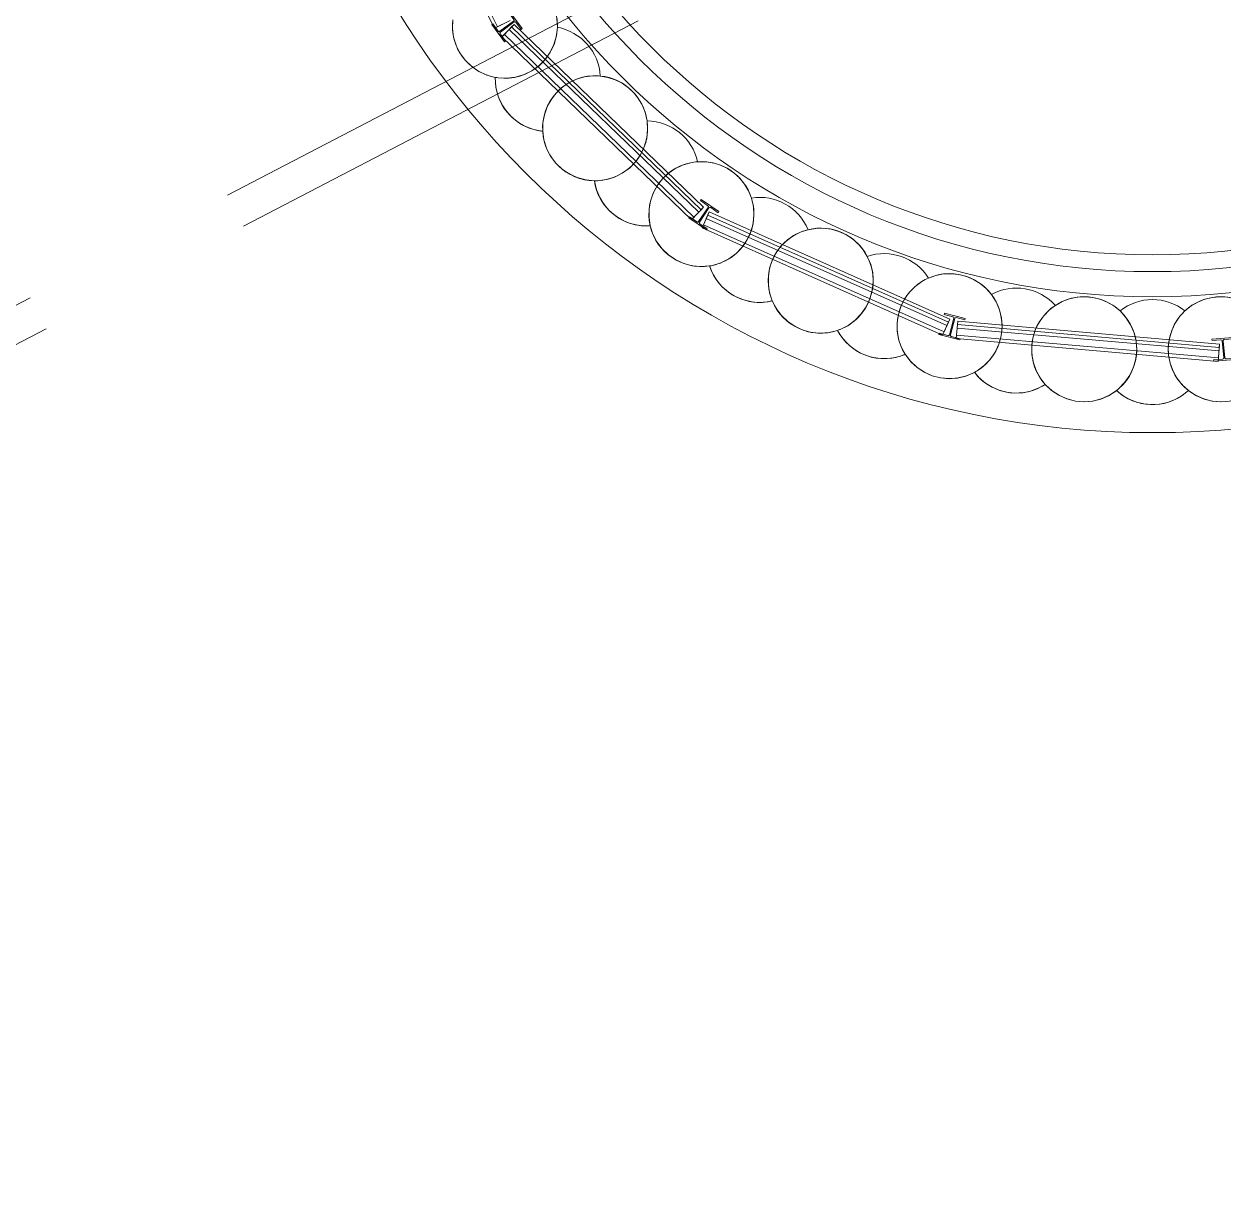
# Model space of a CAD drawing. Header units: metres. Extents: x 1753726 to 1755216, y 5920592 to 5921703.
# Drawn here: x 1754514.08 to 1754522.64, y 5921149.54 to 5921157.89 of the extents above; entities that cross this region are included whole.
import ezdxf

# ---------------------------------------------------------------- set-up
doc = ezdxf.new("R2010")
doc.units = ezdxf.units.M
doc.linetypes.add('CENTER', pattern=[50.8, 31.75, -6.35, 6.35, -6.35])
doc.linetypes.add('HIDDEN2', pattern=[4.7625, 3.175, -1.5875])
for name, color, linetype, lineweight in [('A-WALL-____-OTLN', 2, 'Continuous', 9), ('P-PIPE-____-CNTR', 1, 'CENTER', 9), ('P-PIPE-____-OTLN', 6, 'HIDDEN2', 18), ('S-BEAM-____-OTLN', 7, 'Continuous', 9), ('S-FNDN-____-OTLN', 7, 'Continuous', 9)]:
    doc.layers.add(name, color=color, linetype=linetype, lineweight=lineweight)

# ---------------------------------------------------------------- blocks, each defined once
blk = doc.blocks.new('308492-ARUP-TUTB-MOD-0001_rvt-1-X-ARUP-GL-HERNE_BAY_ALIGNMENT')
at = {"layer": 'P-PIPE-____-CNTR'}
blk.add_line((1754215.1274, 5921001.4437), (1754520.1586, 5921160.2637), dxfattribs=at)
blk.add_line((1754215.1274, 5921001.4437), (1754520.1586, 5921160.2637), dxfattribs=at)
at = {"layer": 'P-PIPE-____-OTLN'}
for p, q in [((1754215.6123, 5921000.5124), (1754520.6435, 5921159.3324)), ((1754215.7277, 5921000.2906), (1754520.759, 5921159.1107))]:
    blk.add_line(p, q, dxfattribs=at)
blk = doc.blocks.new('Arup_Beam_Steel I Section_UC_AU1 - 150UC30-4474884-X-ARUP-GL-HERNE_BAY_ALIGNMENT')
at = {"layer": 'S-BEAM-____-OTLN'}
for p, q in [((1754522.7121, 5921155.6548), (1754522.5596, 5921155.6419)), ((1754522.5596, 5921155.6419), (1754522.7121, 5921155.6548)), ((1754522.5596, 5921155.6419), (1754522.5604, 5921155.6326)), ((1754522.5604, 5921155.6326), (1754522.5596, 5921155.6419)), ((1754522.5604, 5921155.6326), (1754522.6245, 5921155.638)), ((1754522.6245, 5921155.638), (1754522.5604, 5921155.6326)), ((1754522.6341, 5921155.6299), (1754522.6443, 5921155.5089)), ((1754522.6443, 5921155.5089), (1754522.6341, 5921155.6299)), ((1754522.6509, 5921155.5094), (1754522.6407, 5921155.6304)), ((1754522.6407, 5921155.6304), (1754522.6509, 5921155.5094)), ((1754522.6488, 5921155.64), (1754522.7129, 5921155.6454)), ((1754522.7129, 5921155.6454), (1754522.6488, 5921155.64)), ((1754522.7129, 5921155.6454), (1754522.7121, 5921155.6548)), ((1754522.7121, 5921155.6548), (1754522.7129, 5921155.6454)), ((1754522.7246, 5921155.5067), (1754522.6605, 5921155.5013)), ((1754522.6605, 5921155.5013), (1754522.7246, 5921155.5067)), ((1754522.7254, 5921155.4974), (1754522.7246, 5921155.5067)), ((1754522.7246, 5921155.5067), (1754522.7254, 5921155.4974)), ((1754522.6362, 5921155.4993), (1754522.5721, 5921155.4939)), ((1754522.5721, 5921155.4939), (1754522.6362, 5921155.4993)), ((1754522.5721, 5921155.4939), (1754522.5729, 5921155.4845)), ((1754522.5729, 5921155.4845), (1754522.5721, 5921155.4939)), ((1754522.5729, 5921155.4845), (1754522.7254, 5921155.4974)), ((1754522.7254, 5921155.4974), (1754522.5729, 5921155.4845))]:
    blk.add_line(p, q, dxfattribs=at)
for centre, major_axis, start_param, end_param in [((1754522.6252, 5921155.6291), (-0.00867, 0.00201), 3.453896, 5.024692), ((1754522.6252, 5921155.6291), (-0.00867, 0.00201), 3.453896, 5.024692), ((1754522.6495, 5921155.6312), (-0.00802, 0.00387), 5.245879, 6.816676), ((1754522.6495, 5921155.6312), (-0.00802, 0.00387), 5.245879, 6.816676), ((1754522.6354, 5921155.5081), (0.00881, 0.00125), 4.655785, 6.226581), ((1754522.6354, 5921155.5081), (0.00881, 0.00125), 4.655785, 6.226581), ((1754522.6597, 5921155.5102), (-0.00874, 0.00168), 0.273917, 1.844714), ((1754522.6597, 5921155.5102), (-0.00874, 0.00168), 0.273917, 1.844714)]:
    blk.add_ellipse(centre, major_axis=major_axis, ratio=1, start_param=start_param, end_param=end_param, dxfattribs=at)
blk = doc.blocks.new('Arup_Beam_Steel I Section_UC_AU1 - 150UC30-4474885-X-ARUP-GL-HERNE_BAY_ALIGNMENT')
at = {"layer": 'S-BEAM-____-OTLN'}
for p, q in [((1754520.6511, 5921155.8278), (1754520.6487, 5921155.8187)), ((1754520.6487, 5921155.8187), (1754520.6511, 5921155.8278)), ((1754520.6487, 5921155.8187), (1754520.7109, 5921155.8025)), ((1754520.7109, 5921155.8025), (1754520.6487, 5921155.8187)), ((1754520.7991, 5921155.7892), (1754520.6511, 5921155.8278)), ((1754520.6511, 5921155.8278), (1754520.7991, 5921155.7892)), ((1754520.7173, 5921155.7916), (1754520.6866, 5921155.6742)), ((1754520.6866, 5921155.6742), (1754520.7173, 5921155.7916)), ((1754520.693, 5921155.6725), (1754520.7236, 5921155.79)), ((1754520.7236, 5921155.79), (1754520.693, 5921155.6725)), ((1754520.7345, 5921155.7963), (1754520.7967, 5921155.7801)), ((1754520.7967, 5921155.7801), (1754520.7345, 5921155.7963)), ((1754520.7967, 5921155.7801), (1754520.7991, 5921155.7892)), ((1754520.7991, 5921155.7892), (1754520.7967, 5921155.7801)), ((1754520.6135, 5921155.6841), (1754520.6111, 5921155.675)), ((1754520.6111, 5921155.675), (1754520.6135, 5921155.6841)), ((1754520.6757, 5921155.6678), (1754520.6135, 5921155.6841)), ((1754520.6135, 5921155.6841), (1754520.6757, 5921155.6678)), ((1754520.6111, 5921155.675), (1754520.7592, 5921155.6363)), ((1754520.7592, 5921155.6363), (1754520.6111, 5921155.675)), ((1754520.7615, 5921155.6454), (1754520.6993, 5921155.6616)), ((1754520.6993, 5921155.6616), (1754520.7615, 5921155.6454)), ((1754520.7592, 5921155.6363), (1754520.7615, 5921155.6454)), ((1754520.7615, 5921155.6454), (1754520.7592, 5921155.6363))]:
    blk.add_line(p, q, dxfattribs=at)
blk.add_arc((1754520.678, 5921155.6764), 0.0089, 255.35951, 345.35951, dxfattribs=at)
blk.add_arc((1754520.678, 5921155.6764), 0.0089, 255.35951, 345.35951, dxfattribs=at)
for centre, major_axis, start_param, end_param in [((1754520.7086, 5921155.7939), (0.00704, 0.00544), 5.370025, 6.940821), ((1754520.7086, 5921155.7939), (0.00704, 0.00544), 5.370025, 6.940821), ((1754520.7323, 5921155.7877), (-0.00883, 0.00113), 4.584627, 6.155423), ((1754520.7323, 5921155.7877), (-0.00883, 0.00113), 4.584627, 6.155423), ((1754520.7016, 5921155.6703), (0.0089, 0.00029), 2.852955, 4.423751), ((1754520.7016, 5921155.6703), (0.0089, 0.00029), 2.852955, 4.423751)]:
    blk.add_ellipse(centre, major_axis=major_axis, ratio=1, start_param=start_param, end_param=end_param, dxfattribs=at)
blk = doc.blocks.new('Arup_Beam_Steel I Section_UC_AU1 - 150UC30-4474886-X-ARUP-GL-HERNE_BAY_ALIGNMENT')
at = {"layer": 'S-BEAM-____-OTLN'}
for p, q in [((1754518.9135, 5921156.6391), (1754518.9082, 5921156.6313)), ((1754518.9082, 5921156.6313), (1754518.9135, 5921156.6391)), ((1754518.9082, 5921156.6313), (1754518.9615, 5921156.5952)), ((1754518.9615, 5921156.5952), (1754518.9082, 5921156.6313)), ((1754519.0402, 5921156.5533), (1754518.9135, 5921156.6391)), ((1754518.9135, 5921156.6391), (1754519.0402, 5921156.5533)), ((1754518.9639, 5921156.5829), (1754518.8958, 5921156.4823)), ((1754518.8958, 5921156.4823), (1754518.9639, 5921156.5829)), ((1754518.9013, 5921156.4786), (1754518.9693, 5921156.5792)), ((1754518.9693, 5921156.5792), (1754518.9013, 5921156.4786)), ((1754518.9817, 5921156.5815), (1754519.0349, 5921156.5455)), ((1754519.0349, 5921156.5455), (1754518.9817, 5921156.5815)), ((1754519.0349, 5921156.5455), (1754519.0402, 5921156.5533)), ((1754519.0402, 5921156.5533), (1754519.0349, 5921156.5455)), ((1754518.8302, 5921156.516), (1754518.8249, 5921156.5082)), ((1754518.8249, 5921156.5082), (1754518.8302, 5921156.516)), ((1754518.8249, 5921156.5082), (1754518.9516, 5921156.4225)), ((1754518.9516, 5921156.4225), (1754518.8249, 5921156.5082)), ((1754518.8834, 5921156.48), (1754518.8302, 5921156.516)), ((1754518.8302, 5921156.516), (1754518.8834, 5921156.48)), ((1754518.9569, 5921156.4302), (1754518.9036, 5921156.4663)), ((1754518.9036, 5921156.4663), (1754518.9569, 5921156.4302)), ((1754518.9516, 5921156.4225), (1754518.9569, 5921156.4302)), ((1754518.9569, 5921156.4302), (1754518.9516, 5921156.4225))]:
    blk.add_line(p, q, dxfattribs=at)
for centre, major_axis, start_param, end_param in [((1754518.9565, 5921156.5879), (0.00344, 0.00821), 4.513469, 6.084265), ((1754518.9565, 5921156.5879), (0.00344, 0.00821), 4.513469, 6.084265), ((1754518.9767, 5921156.5742), (0.00261, 0.00851), 5.985567, 7.556363), ((1754518.9767, 5921156.5742), (0.00261, 0.00851), 5.985567, 7.556363), ((1754518.8884, 5921156.4873), (0.00261, 0.00851), 2.843974, 4.414771), ((1754518.8884, 5921156.4873), (0.00261, 0.00851), 2.843974, 4.414771), ((1754518.9086, 5921156.4737), (-0.00318, 0.00831), 0.610269, 2.181066), ((1754518.9086, 5921156.4737), (-0.00318, 0.00831), 0.610269, 2.181066)]:
    blk.add_ellipse(centre, major_axis=major_axis, ratio=1, start_param=start_param, end_param=end_param, dxfattribs=at)
blk = doc.blocks.new('Arup_Beam_Steel I Section_UC_AU1 - 150UC30-4474887-X-ARUP-GL-HERNE_BAY_ALIGNMENT')
at = {"layer": 'S-BEAM-____-OTLN'}
for p, q in [((1754517.5743, 5921157.9131), (1754517.4767, 5921157.8411)), ((1754517.4767, 5921157.8411), (1754517.5743, 5921157.9131)), ((1754517.4806, 5921157.8357), (1754517.5783, 5921157.9078)), ((1754517.5783, 5921157.9078), (1754517.4806, 5921157.8357)), ((1754517.5456, 5921157.9829), (1754517.538, 5921157.9773)), ((1754517.538, 5921157.9773), (1754517.5456, 5921157.9829)), ((1754517.538, 5921157.9773), (1754517.5762, 5921157.9256)), ((1754517.5762, 5921157.9256), (1754517.538, 5921157.9773)), ((1754517.6365, 5921157.8598), (1754517.5456, 5921157.9829)), ((1754517.5456, 5921157.9829), (1754517.6365, 5921157.8598)), ((1754517.5907, 5921157.906), (1754517.6289, 5921157.8542)), ((1754517.6289, 5921157.8542), (1754517.5907, 5921157.906)), ((1754517.426, 5921157.8947), (1754517.4185, 5921157.8891)), ((1754517.4185, 5921157.8891), (1754517.426, 5921157.8947)), ((1754517.4185, 5921157.8891), (1754517.5093, 5921157.766)), ((1754517.5093, 5921157.766), (1754517.4185, 5921157.8891)), ((1754517.4642, 5921157.8429), (1754517.426, 5921157.8947)), ((1754517.426, 5921157.8947), (1754517.4642, 5921157.8429)), ((1754517.5169, 5921157.7716), (1754517.4787, 5921157.8233)), ((1754517.4787, 5921157.8233), (1754517.5169, 5921157.7716)), ((1754517.6289, 5921157.8542), (1754517.6365, 5921157.8598)), ((1754517.6365, 5921157.8598), (1754517.6289, 5921157.8542)), ((1754517.5093, 5921157.766), (1754517.5169, 5921157.7716)), ((1754517.5169, 5921157.7716), (1754517.5093, 5921157.766))]:
    blk.add_line(p, q, dxfattribs=at)
blk.add_arc((1754517.5691, 5921157.9203), 0.0089, 306.43142, 36.43142, dxfattribs=at)
blk.add_arc((1754517.5691, 5921157.9203), 0.0089, 306.43142, 36.43142, dxfattribs=at)
for centre, major_axis, start_param, end_param in [((1754517.5835, 5921157.9007), (-0.0074, 0.00495), 4.367404, 5.938201), ((1754517.5835, 5921157.9007), (-0.0074, 0.00495), 4.367404, 5.938201), ((1754517.4714, 5921157.8482), (-0.00795, 0.00401), 1.103322, 2.674119), ((1754517.4714, 5921157.8482), (-0.00795, 0.00401), 1.103322, 2.674119), ((1754517.4859, 5921157.8286), (0.00066, 0.00888), 0.710623, 2.281419), ((1754517.4859, 5921157.8286), (0.00066, 0.00888), 0.710623, 2.281419)]:
    blk.add_ellipse(centre, major_axis=major_axis, ratio=1, start_param=start_param, end_param=end_param, dxfattribs=at)
blk = doc.blocks.new('308492-ARUP-STTW-MOD-0300_rvt-1-X-ARUP-GL-HERNE_BAY_ALIGNMENT')
at = {"layer": 'A-WALL-____-OTLN'}
for p, q in [((1754516.5969, 5921159.5495), (1754517.4379, 5921157.8625)), ((1754517.4379, 5921157.8625), (1754516.5969, 5921159.5495)), ((1754516.6193, 5921159.5606), (1754517.4602, 5921157.8736)), ((1754517.5497, 5921157.9182), (1754517.4379, 5921157.8625)), ((1754517.4602, 5921157.8736), (1754517.5273, 5921157.9071)), ((1754517.4602, 5921157.8736), (1754517.4379, 5921157.8625)), ((1754517.4917, 5921157.8005), (1754517.5785, 5921157.8904)), ((1754517.4917, 5921157.8005), (1754517.509, 5921157.8185)), ((1754517.509, 5921157.8185), (1754517.5611, 5921157.8725)), ((1754517.509, 5921157.8185), (1754518.8614, 5921156.5126)), ((1754517.5438, 5921157.8545), (1754517.5785, 5921157.8904)), ((1754517.5438, 5921157.8545), (1754517.5785, 5921157.8904)), ((1754518.8961, 5921156.5485), (1754517.5438, 5921157.8545)), ((1754517.5438, 5921157.8545), (1754518.8961, 5921156.5485)), ((1754517.5611, 5921157.8725), (1754517.5785, 5921157.8904)), ((1754518.9135, 5921156.5665), (1754517.5611, 5921157.8725)), ((1754518.9309, 5921156.5845), (1754517.5785, 5921157.8904)), ((1754517.5785, 5921157.8904), (1754518.9309, 5921156.5845)), ((1754518.9309, 5921156.5845), (1754517.5785, 5921157.8904)), ((1754517.5785, 5921157.8904), (1754518.9309, 5921156.5845)), ((1754517.4917, 5921157.8005), (1754518.844, 5921156.4946)), ((1754518.844, 5921156.4946), (1754517.4917, 5921157.8005)), ((1754518.9309, 5921156.5845), (1754518.844, 5921156.4946)), ((1754518.8614, 5921156.5126), (1754518.9135, 5921156.5665)), ((1754518.9309, 5921156.5845), (1754518.8961, 5921156.5485)), ((1754518.8961, 5921156.5485), (1754518.9309, 5921156.5845)), ((1754518.9309, 5921156.5845), (1754518.9135, 5921156.5665)), ((1754518.9201, 5921156.4363), (1754518.9709, 5921156.5505)), ((1754518.9506, 5921156.5048), (1754518.9709, 5921156.5505)), ((1754518.9506, 5921156.5048), (1754518.9709, 5921156.5505)), ((1754518.9608, 5921156.5277), (1754518.9709, 5921156.5505)), ((1754520.6884, 5921155.7858), (1754518.9709, 5921156.5505)), ((1754518.9709, 5921156.5505), (1754520.6884, 5921155.7858)), ((1754520.6884, 5921155.7858), (1754518.9709, 5921156.5505)), ((1754518.9709, 5921156.5505), (1754520.6884, 5921155.7858)), ((1754518.8614, 5921156.5126), (1754518.844, 5921156.4946)), ((1754518.9201, 5921156.4363), (1754518.9303, 5921156.4592)), ((1754518.9303, 5921156.4592), (1754518.9608, 5921156.5277)), ((1754518.9303, 5921156.4592), (1754520.6477, 5921155.6945)), ((1754520.6681, 5921155.7402), (1754518.9506, 5921156.5048)), ((1754518.9506, 5921156.5048), (1754520.6681, 5921155.7402)), ((1754520.6782, 5921155.763), (1754518.9608, 5921156.5277)), ((1754518.9201, 5921156.4363), (1754520.6376, 5921155.6717)), ((1754520.6376, 5921155.6717), (1754518.9201, 5921156.4363)), ((1754520.6884, 5921155.7858), (1754520.6376, 5921155.6717)), ((1754520.6477, 5921155.6945), (1754520.6782, 5921155.763)), ((1754520.6884, 5921155.7858), (1754520.6681, 5921155.7402)), ((1754520.6681, 5921155.7402), (1754520.6884, 5921155.7858)), ((1754520.6884, 5921155.7858), (1754520.6782, 5921155.763)), ((1754520.7341, 5921155.6465), (1754520.745, 5921155.771)), ((1754520.7407, 5921155.7212), (1754520.745, 5921155.771)), ((1754520.7407, 5921155.7212), (1754520.745, 5921155.771)), ((1754520.7429, 5921155.7461), (1754520.745, 5921155.771)), ((1754522.6148, 5921155.6074), (1754520.745, 5921155.771)), ((1754520.745, 5921155.771), (1754522.6148, 5921155.6074)), ((1754522.6148, 5921155.6074), (1754520.745, 5921155.771)), ((1754520.745, 5921155.771), (1754522.6148, 5921155.6074)), ((1754520.6477, 5921155.6945), (1754520.6376, 5921155.6717)), ((1754520.7363, 5921155.6714), (1754520.7429, 5921155.7461)), ((1754522.6104, 5921155.5576), (1754520.7407, 5921155.7212)), ((1754520.7407, 5921155.7212), (1754522.6104, 5921155.5576)), ((1754522.6126, 5921155.5825), (1754520.7429, 5921155.7461)), ((1754520.7341, 5921155.6465), (1754520.7363, 5921155.6714)), ((1754520.7341, 5921155.6465), (1754522.6039, 5921155.4829)), ((1754522.6039, 5921155.4829), (1754520.7341, 5921155.6465)), ((1754520.7363, 5921155.6714), (1754522.6061, 5921155.5078)), ((1754522.6148, 5921155.6074), (1754522.6039, 5921155.4829)), ((1754522.6148, 5921155.6074), (1754522.6104, 5921155.5576)), ((1754522.6104, 5921155.5576), (1754522.6148, 5921155.6074)), ((1754522.6148, 5921155.6074), (1754522.6126, 5921155.5825)), ((1754522.6061, 5921155.5078), (1754522.6039, 5921155.4829)), ((1754522.6061, 5921155.5078), (1754522.6126, 5921155.5825))]:
    blk.add_line(p, q, dxfattribs=at)
at = {"layer": 'S-BEAM-____-OTLN'}
for radius in [5.355, 5.355, 5.355, 5.355, 5.055, 5.055, 5.055, 5.055]:
    blk.add_arc((1754522.1356, 5921161.2995), radius, 180, 0, dxfattribs=at)
at = {"layer": 'S-FNDN-____-OTLN', "flags": 128}
for points in [[(1754517.6119, 5921158.242), (1754517.6641, 5921158.2234), (1754517.713, 5921158.1973), (1754517.7576, 5921158.1643), (1754517.7968, 5921158.125), (1754517.8298, 5921158.0804), (1754517.8558, 5921158.0315), (1754517.8743, 5921157.9792), (1754517.8849, 5921157.9248), (1754517.8874, 5921157.8694)], [(1754517.8874, 5921157.8694), (1754517.8849, 5921157.9248), (1754517.8743, 5921157.9792), (1754517.8558, 5921158.0315), (1754517.8298, 5921158.0804), (1754517.7968, 5921158.125), (1754517.7576, 5921158.1643), (1754517.713, 5921158.1973), (1754517.6641, 5921158.2234), (1754517.6119, 5921158.242)], [(1754517.4443, 5921157.5117), (1754517.3841, 5921157.5281), (1754517.3273, 5921157.5543), (1754517.2757, 5921157.5896), (1754517.2307, 5921157.633), (1754517.1936, 5921157.6833), (1754517.1652, 5921157.739), (1754517.1466, 5921157.7987), (1754517.1381, 5921157.8606), (1754517.14, 5921157.9231)], [(1754517.14, 5921157.9231), (1754517.1381, 5921157.8606), (1754517.1466, 5921157.7987), (1754517.1652, 5921157.739), (1754517.1936, 5921157.6833), (1754517.2307, 5921157.633), (1754517.2757, 5921157.5896), (1754517.3273, 5921157.5543), (1754517.3841, 5921157.5281), (1754517.4443, 5921157.5117)], [(1754517.8874, 5921157.8694), (1754517.8804, 5921157.8073), (1754517.8632, 5921157.7472), (1754517.8362, 5921157.6908), (1754517.8002, 5921157.6397), (1754517.7562, 5921157.5953), (1754517.7055, 5921157.5588), (1754517.6494, 5921157.5312), (1754517.5895, 5921157.5133), (1754517.5275, 5921157.5057), (1754517.4651, 5921157.5084)], [(1754517.4651, 5921157.5084), (1754517.5275, 5921157.5057), (1754517.5895, 5921157.5133), (1754517.6494, 5921157.5312), (1754517.7055, 5921157.5588), (1754517.7562, 5921157.5953), (1754517.8002, 5921157.6397), (1754517.8362, 5921157.6908), (1754517.8632, 5921157.7472), (1754517.8804, 5921157.8073), (1754517.8874, 5921157.8694)], [(1754517.4651, 5921157.5084), (1754517.4547, 5921157.5099), (1754517.4443, 5921157.5117)], [(1754517.4443, 5921157.5117), (1754517.4547, 5921157.5099), (1754517.4651, 5921157.5084)], [(1754517.7825, 5921157.1274), (1754517.7839, 5921157.1867), (1754517.7946, 5921157.2451), (1754517.8144, 5921157.301), (1754517.8428, 5921157.3531), (1754517.879, 5921157.4001), (1754517.9222, 5921157.4407), (1754517.9713, 5921157.4741), (1754518.025, 5921157.4993), (1754518.082, 5921157.5157), (1754518.1409, 5921157.5229)], [(1754518.1409, 5921157.5229), (1754518.082, 5921157.5157), (1754518.025, 5921157.4993), (1754517.9713, 5921157.4741), (1754517.9222, 5921157.4407), (1754517.879, 5921157.4001), (1754517.8428, 5921157.3531), (1754517.8144, 5921157.301), (1754517.7946, 5921157.2451), (1754517.7839, 5921157.1867), (1754517.7825, 5921157.1274)], [(1754518.1409, 5921157.5229), (1754518.1673, 5921157.5231), (1754518.1937, 5921157.5215)], [(1754518.1937, 5921157.5215), (1754518.1673, 5921157.5231), (1754518.1409, 5921157.5229)], [(1754518.1937, 5921157.5215), (1754518.2483, 5921157.512), (1754518.3009, 5921157.4945), (1754518.3504, 5921157.4695), (1754518.3957, 5921157.4374), (1754518.4357, 5921157.3991), (1754518.4697, 5921157.3552), (1754518.4968, 5921157.3068), (1754518.5164, 5921157.255), (1754518.5282, 5921157.2008)], [(1754518.5282, 5921157.2008), (1754518.5164, 5921157.255), (1754518.4968, 5921157.3068), (1754518.4697, 5921157.3552), (1754518.4357, 5921157.3991), (1754518.3957, 5921157.4374), (1754518.3504, 5921157.4695), (1754518.3009, 5921157.4945), (1754518.2483, 5921157.512), (1754518.1937, 5921157.5215)], [(1754518.5282, 5921157.2008), (1754518.5318, 5921157.1384), (1754518.5249, 5921157.0763), (1754518.5079, 5921157.0161), (1754518.4811, 5921156.9597), (1754518.4452, 5921156.9085), (1754518.4014, 5921156.8639), (1754518.3508, 5921156.8273), (1754518.2948, 5921156.7995), (1754518.235, 5921156.7815), (1754518.173, 5921156.7736)], [(1754518.173, 5921156.7736), (1754518.235, 5921156.7815), (1754518.2948, 5921156.7995), (1754518.3508, 5921156.8273), (1754518.4014, 5921156.8639), (1754518.4452, 5921156.9085), (1754518.4811, 5921156.9597), (1754518.5079, 5921157.0161), (1754518.5249, 5921157.0763), (1754518.5318, 5921157.1384), (1754518.5282, 5921157.2008)], [(1754518.1519, 5921156.7733), (1754518.0898, 5921156.7793), (1754518.0294, 5921156.7956), (1754517.9726, 5921156.8217), (1754517.9209, 5921156.8568), (1754517.8758, 5921156.9001), (1754517.8385, 5921156.9502), (1754517.81, 5921157.0059), (1754517.7912, 5921157.0655), (1754517.7825, 5921157.1274)], [(1754517.7825, 5921157.1274), (1754517.7912, 5921157.0655), (1754517.81, 5921157.0059), (1754517.8385, 5921156.9502), (1754517.8758, 5921156.9001), (1754517.9209, 5921156.8568), (1754517.9726, 5921156.8217), (1754518.0294, 5921156.7956), (1754518.0898, 5921156.7793), (1754518.1519, 5921156.7733)], [(1754518.5502, 5921156.4518), (1754518.5416, 5921156.5105), (1754518.5423, 5921156.5698), (1754518.5523, 5921156.6282), (1754518.5715, 5921156.6844), (1754518.5993, 5921156.7368), (1754518.635, 5921156.7842), (1754518.6777, 5921156.8253), (1754518.7264, 5921156.8593), (1754518.7798, 5921156.8851), (1754518.8366, 5921156.9021)], [(1754518.8366, 5921156.9021), (1754518.7798, 5921156.8851), (1754518.7264, 5921156.8593), (1754518.6777, 5921156.8253), (1754518.635, 5921156.7842), (1754518.5993, 5921156.7368), (1754518.5715, 5921156.6844), (1754518.5523, 5921156.6282), (1754518.5423, 5921156.5698), (1754518.5416, 5921156.5105), (1754518.5502, 5921156.4518)], [(1754518.8366, 5921156.9021), (1754518.8626, 5921156.9068), (1754518.8889, 5921156.9096)], [(1754518.8889, 5921156.9096), (1754518.8626, 5921156.9068), (1754518.8366, 5921156.9021)], [(1754518.8889, 5921156.9096), (1754518.9443, 5921156.9095), (1754518.9991, 5921156.9012), (1754519.0522, 5921156.8849), (1754519.1022, 5921156.8609), (1754519.1481, 5921156.8299), (1754519.189, 5921156.7924), (1754519.2239, 5921156.7493), (1754519.252, 5921156.7015), (1754519.2728, 5921156.6501)], [(1754519.2728, 5921156.6501), (1754519.252, 5921156.7015), (1754519.2239, 5921156.7493), (1754519.189, 5921156.7924), (1754519.1481, 5921156.8299), (1754519.1022, 5921156.8609), (1754519.0522, 5921156.8849), (1754518.9991, 5921156.9012), (1754518.9443, 5921156.9095), (1754518.8889, 5921156.9096)], [(1754518.173, 5921156.7736), (1754518.1624, 5921156.7733), (1754518.1519, 5921156.7733)], [(1754518.1519, 5921156.7733), (1754518.1624, 5921156.7733), (1754518.173, 5921156.7736)], [(1754519.2728, 5921156.6501), (1754519.2869, 5921156.5892), (1754519.2906, 5921156.5268), (1754519.284, 5921156.4647), (1754519.2671, 5921156.4045), (1754519.2404, 5921156.348), (1754519.2048, 5921156.2966), (1754519.1611, 5921156.252), (1754519.1105, 5921156.2152), (1754519.0546, 5921156.1872), (1754518.9948, 5921156.169)], [(1754518.9948, 5921156.169), (1754519.0546, 5921156.1872), (1754519.1105, 5921156.2152), (1754519.1611, 5921156.252), (1754519.2048, 5921156.2966), (1754519.2404, 5921156.348), (1754519.2671, 5921156.4045), (1754519.284, 5921156.4647), (1754519.2906, 5921156.5268), (1754519.2869, 5921156.5892), (1754519.2728, 5921156.6501)], [(1754518.9741, 5921156.1652), (1754518.9119, 5921156.1606), (1754518.8497, 5921156.1664), (1754518.7893, 5921156.1825), (1754518.7324, 5921156.2085), (1754518.6806, 5921156.2435), (1754518.6353, 5921156.2866), (1754518.5978, 5921156.3366), (1754518.5692, 5921156.3922), (1754518.5502, 5921156.4518)], [(1754518.5502, 5921156.4518), (1754518.5692, 5921156.3922), (1754518.5978, 5921156.3366), (1754518.6353, 5921156.2866), (1754518.6806, 5921156.2435), (1754518.7324, 5921156.2085), (1754518.7893, 5921156.1825), (1754518.8497, 5921156.1664), (1754518.9119, 5921156.1606), (1754518.9741, 5921156.1652)], [(1754519.421, 5921155.9156), (1754519.4026, 5921155.9719), (1754519.3933, 5921156.0305), (1754519.3933, 5921156.0899), (1754519.4027, 5921156.1484), (1754519.4212, 5921156.2048), (1754519.4484, 5921156.2575), (1754519.4836, 5921156.3053), (1754519.5258, 5921156.347), (1754519.5741, 5921156.3814), (1754519.6272, 5921156.4079)], [(1754519.6272, 5921156.4079), (1754519.5741, 5921156.3814), (1754519.5258, 5921156.347), (1754519.4836, 5921156.3053), (1754519.4484, 5921156.2575), (1754519.4212, 5921156.2048), (1754519.4027, 5921156.1484), (1754519.3933, 5921156.0899), (1754519.3933, 5921156.0305), (1754519.4026, 5921155.9719), (1754519.421, 5921155.9156)], [(1754519.6272, 5921156.4079), (1754519.6521, 5921156.4169), (1754519.6775, 5921156.4241)], [(1754519.6775, 5921156.4241), (1754519.6521, 5921156.4169), (1754519.6272, 5921156.4079)], [(1754519.6775, 5921156.4241), (1754519.7321, 5921156.4333), (1754519.7876, 5921156.4344), (1754519.8426, 5921156.4273), (1754519.8959, 5921156.4121), (1754519.9465, 5921156.3893), (1754519.9931, 5921156.3592), (1754520.0347, 5921156.3227), (1754520.0706, 5921156.2803), (1754520.0997, 5921156.2332)], [(1754520.0997, 5921156.2332), (1754520.0706, 5921156.2803), (1754520.0347, 5921156.3227), (1754519.9931, 5921156.3592), (1754519.9465, 5921156.3893), (1754519.8959, 5921156.4121), (1754519.8426, 5921156.4273), (1754519.7876, 5921156.4344), (1754519.7321, 5921156.4333), (1754519.6775, 5921156.4241)], [(1754520.0997, 5921156.2332), (1754520.1239, 5921156.1755), (1754520.1381, 5921156.1147), (1754520.1421, 5921156.0523), (1754520.1356, 5921155.9901), (1754520.1189, 5921155.9299), (1754520.0924, 5921155.8733), (1754520.0569, 5921155.8219), (1754520.0133, 5921155.7771), (1754519.9629, 5921155.7401), (1754519.9071, 5921155.712)], [(1754519.9071, 5921155.712), (1754519.9629, 5921155.7401), (1754520.0133, 5921155.7771), (1754520.0569, 5921155.8219), (1754520.0924, 5921155.8733), (1754520.1189, 5921155.9299), (1754520.1356, 5921155.9901), (1754520.1421, 5921156.0523), (1754520.1381, 5921156.1147), (1754520.1239, 5921156.1755), (1754520.0997, 5921156.2332)], [(1754518.9948, 5921156.169), (1754518.9845, 5921156.1669), (1754518.9741, 5921156.1652)], [(1754518.9741, 5921156.1652), (1754518.9845, 5921156.1669), (1754518.9948, 5921156.169)], [(1754520.5368, 5921156.0788), (1754520.5891, 5921156.0971), (1754520.6436, 5921156.1076), (1754520.699, 5921156.1098), (1754520.7541, 5921156.1039), (1754520.8078, 5921156.09), (1754520.8588, 5921156.0682), (1754520.906, 5921156.0392), (1754520.9485, 5921156.0035), (1754520.9852, 5921155.962)], [(1754520.9852, 5921155.962), (1754520.9485, 5921156.0035), (1754520.906, 5921156.0392), (1754520.8588, 5921156.0682), (1754520.8078, 5921156.09), (1754520.7541, 5921156.1039), (1754520.699, 5921156.1098), (1754520.6436, 5921156.1076), (1754520.5891, 5921156.0971), (1754520.5368, 5921156.0788)], [(1754520.37, 5921155.5343), (1754520.3423, 5921155.5867), (1754520.3232, 5921155.6429), (1754520.3132, 5921155.7013), (1754520.3126, 5921155.7607), (1754520.3213, 5921155.8193), (1754520.3392, 5921155.8759), (1754520.3657, 5921155.929), (1754520.4003, 5921155.9771), (1754520.4421, 5921156.0193), (1754520.49, 5921156.0543)], [(1754520.49, 5921156.0543), (1754520.4421, 5921156.0193), (1754520.4003, 5921155.9771), (1754520.3657, 5921155.929), (1754520.3392, 5921155.8759), (1754520.3213, 5921155.8193), (1754520.3126, 5921155.7607), (1754520.3132, 5921155.7013), (1754520.3232, 5921155.6429), (1754520.3423, 5921155.5867), (1754520.37, 5921155.5343)], [(1754520.49, 5921156.0543), (1754520.513, 5921156.0674), (1754520.5368, 5921156.0788)], [(1754520.5368, 5921156.0788), (1754520.513, 5921156.0674), (1754520.49, 5921156.0543)], [(1754520.9852, 5921155.962), (1754521.0188, 5921155.9092), (1754521.0431, 5921155.8517), (1754521.0575, 5921155.7909), (1754521.0616, 5921155.7285), (1754521.0553, 5921155.6663), (1754521.0388, 5921155.6061), (1754521.0125, 5921155.5494), (1754520.9771, 5921155.4978), (1754520.9337, 5921155.4529), (1754520.8834, 5921155.4158)], [(1754520.8834, 5921155.4158), (1754520.9337, 5921155.4529), (1754520.9771, 5921155.4978), (1754521.0125, 5921155.5494), (1754521.0388, 5921155.6061), (1754521.0553, 5921155.6663), (1754521.0616, 5921155.7285), (1754521.0575, 5921155.7909), (1754521.0431, 5921155.8517), (1754521.0188, 5921155.9092), (1754520.9852, 5921155.962)], [(1754521.4421, 5921155.8837), (1754521.4905, 5921155.9106), (1754521.5425, 5921155.9301), (1754521.5967, 5921155.9417), (1754521.652, 5921155.9452), (1754521.7073, 5921155.9405), (1754521.7612, 5921155.9277), (1754521.8127, 5921155.9071), (1754521.8606, 5921155.8791), (1754521.9038, 5921155.8443)], [(1754521.9038, 5921155.8443), (1754521.8606, 5921155.8791), (1754521.8127, 5921155.9071), (1754521.7612, 5921155.9277), (1754521.7073, 5921155.9405), (1754521.652, 5921155.9452), (1754521.5967, 5921155.9417), (1754521.5425, 5921155.9301), (1754521.4905, 5921155.9106), (1754521.4421, 5921155.8837)], [(1754522.3673, 5921155.8444), (1754522.4106, 5921155.8791), (1754522.4584, 5921155.9071), (1754522.5099, 5921155.9277), (1754522.5639, 5921155.9405), (1754522.6191, 5921155.9452), (1754522.6745, 5921155.9417), (1754522.7287, 5921155.9301), (1754522.7806, 5921155.9106), (1754522.8291, 5921155.8836)], [(1754522.8291, 5921155.8836), (1754522.7806, 5921155.9106), (1754522.7287, 5921155.9301), (1754522.6745, 5921155.9417), (1754522.6191, 5921155.9452), (1754522.5639, 5921155.9405), (1754522.5099, 5921155.9277), (1754522.4584, 5921155.9071), (1754522.4106, 5921155.8791), (1754522.3673, 5921155.8444)], [(1754519.8873, 5921155.7047), (1754519.8267, 5921155.6897), (1754519.7644, 5921155.685), (1754519.7022, 5921155.6906), (1754519.6417, 5921155.7065), (1754519.5847, 5921155.7323), (1754519.5328, 5921155.7671), (1754519.4875, 5921155.8101), (1754519.4498, 5921155.8601), (1754519.421, 5921155.9156)], [(1754519.421, 5921155.9156), (1754519.4498, 5921155.8601), (1754519.4875, 5921155.8101), (1754519.5328, 5921155.7671), (1754519.5847, 5921155.7323), (1754519.6417, 5921155.7065), (1754519.7022, 5921155.6906), (1754519.7644, 5921155.685), (1754519.8267, 5921155.6897), (1754519.8873, 5921155.7047)], [(1754521.3697, 5921155.3188), (1754521.3335, 5921155.3658), (1754521.3052, 5921155.4179), (1754521.2855, 5921155.4739), (1754521.2749, 5921155.5322), (1754521.2735, 5921155.5916), (1754521.2816, 5921155.6503), (1754521.2988, 5921155.7071), (1754521.3248, 5921155.7604), (1754521.3588, 5921155.809), (1754521.4001, 5921155.8516)], [(1754521.4001, 5921155.8516), (1754521.3588, 5921155.809), (1754521.3248, 5921155.7604), (1754521.2988, 5921155.7071), (1754521.2816, 5921155.6503), (1754521.2735, 5921155.5916), (1754521.2749, 5921155.5322), (1754521.2855, 5921155.4739), (1754521.3052, 5921155.4179), (1754521.3335, 5921155.3658), (1754521.3697, 5921155.3188)], [(1754521.4001, 5921155.8516), (1754521.4206, 5921155.8684), (1754521.4421, 5921155.8837)], [(1754521.4421, 5921155.8837), (1754521.4206, 5921155.8684), (1754521.4001, 5921155.8516)], [(1754521.9038, 5921155.8443), (1754521.9458, 5921155.798), (1754521.9795, 5921155.7454), (1754522.004, 5921155.6879), (1754522.0186, 5921155.6271), (1754522.0229, 5921155.5648), (1754522.0168, 5921155.5026), (1754522.0004, 5921155.4423), (1754521.9743, 5921155.3855), (1754521.9391, 5921155.3339), (1754521.8958, 5921155.2888)], [(1754521.8958, 5921155.2888), (1754521.9391, 5921155.3339), (1754521.9743, 5921155.3855), (1754522.0004, 5921155.4423), (1754522.0168, 5921155.5026), (1754522.0229, 5921155.5648), (1754522.0186, 5921155.6271), (1754522.004, 5921155.6879), (1754521.9795, 5921155.7454), (1754521.9458, 5921155.798), (1754521.9038, 5921155.8443)], [(1754522.3915, 5921155.2754), (1754522.3479, 5921155.3156), (1754522.3112, 5921155.3622), (1754522.2823, 5921155.414), (1754522.2619, 5921155.4697), (1754522.2506, 5921155.528), (1754522.2486, 5921155.5873), (1754522.256, 5921155.6461), (1754522.2725, 5921155.7031), (1754522.2979, 5921155.7567), (1754522.3314, 5921155.8057)], [(1754522.3314, 5921155.8057), (1754522.2979, 5921155.7567), (1754522.2725, 5921155.7031), (1754522.256, 5921155.6461), (1754522.2486, 5921155.5873), (1754522.2506, 5921155.528), (1754522.2619, 5921155.4697), (1754522.2823, 5921155.414), (1754522.3112, 5921155.3622), (1754522.3479, 5921155.3156), (1754522.3915, 5921155.2754)], [(1754522.3314, 5921155.8057), (1754522.3487, 5921155.8257), (1754522.3673, 5921155.8444)], [(1754522.3673, 5921155.8444), (1754522.3487, 5921155.8257), (1754522.3314, 5921155.8057)], [(1754519.9071, 5921155.712), (1754519.8973, 5921155.7082), (1754519.8873, 5921155.7047)], [(1754519.8873, 5921155.7047), (1754519.8973, 5921155.7082), (1754519.9071, 5921155.712)], [(1754520.8652, 5921155.4052), (1754520.808, 5921155.3802), (1754520.7474, 5921155.365), (1754520.6851, 5921155.36), (1754520.6228, 5921155.3655), (1754520.5623, 5921155.3813), (1754520.5052, 5921155.4069), (1754520.4533, 5921155.4416), (1754520.4077, 5921155.4844), (1754520.37, 5921155.5343)], [(1754520.37, 5921155.5343), (1754520.4077, 5921155.4844), (1754520.4533, 5921155.4416), (1754520.5052, 5921155.4069), (1754520.5623, 5921155.3813), (1754520.6228, 5921155.3655), (1754520.6851, 5921155.36), (1754520.7474, 5921155.365), (1754520.808, 5921155.3802), (1754520.8652, 5921155.4052)], [(1754520.8585, 5921155.4017), (1754520.8024, 5921155.3783), (1754520.7432, 5921155.3643), (1754520.6825, 5921155.3601), (1754520.6219, 5921155.3657), (1754520.5631, 5921155.381), (1754520.5075, 5921155.4057), (1754520.4566, 5921155.439), (1754520.4117, 5921155.4801), (1754520.3742, 5921155.5278)], [(1754520.3742, 5921155.5278), (1754520.4117, 5921155.4801), (1754520.4566, 5921155.439), (1754520.5075, 5921155.4057), (1754520.5631, 5921155.381), (1754520.6219, 5921155.3657), (1754520.6825, 5921155.3601), (1754520.7432, 5921155.3643), (1754520.8024, 5921155.3783), (1754520.8585, 5921155.4017)], [(1754520.8834, 5921155.4158), (1754520.8744, 5921155.4104), (1754520.8652, 5921155.4052)], [(1754520.8652, 5921155.4052), (1754520.8744, 5921155.4104), (1754520.8834, 5921155.4158)], [(1754521.0946, 5921155.2637), (1754521.0414, 5921155.2778), (1754520.9908, 5921155.2995), (1754520.9439, 5921155.3285), (1754520.9018, 5921155.364), (1754520.8653, 5921155.4053)], [(1754520.8653, 5921155.4053), (1754520.9018, 5921155.364), (1754520.9439, 5921155.3285), (1754520.9908, 5921155.2995), (1754521.0414, 5921155.2778), (1754521.0946, 5921155.2637)], [(1754521.3697, 5921155.3188), (1754521.3194, 5921155.291), (1754521.2654, 5921155.2712), (1754521.2091, 5921155.26), (1754521.1517, 5921155.2574), (1754521.0946, 5921155.2637)], [(1754521.0946, 5921155.2637), (1754521.1517, 5921155.2574), (1754521.2091, 5921155.26), (1754521.2654, 5921155.2712), (1754521.3194, 5921155.291), (1754521.3697, 5921155.3188)], [(1754521.8796, 5921155.2753), (1754521.8275, 5921155.241), (1754521.7703, 5921155.2157), (1754521.7097, 5921155.2003), (1754521.6474, 5921155.1952), (1754521.5851, 5921155.2005), (1754521.5246, 5921155.2161), (1754521.4674, 5921155.2415), (1754521.4153, 5921155.2761), (1754521.3697, 5921155.3188)], [(1754521.3697, 5921155.3188), (1754521.4153, 5921155.2761), (1754521.4674, 5921155.2415), (1754521.5246, 5921155.2161), (1754521.5851, 5921155.2005), (1754521.6474, 5921155.1952), (1754521.7097, 5921155.2003), (1754521.7703, 5921155.2157), (1754521.8275, 5921155.241), (1754521.8796, 5921155.2753)], [(1754521.8736, 5921155.2707), (1754521.8223, 5921155.2382), (1754521.7663, 5921155.2144), (1754521.7072, 5921155.1999), (1754521.6465, 5921155.1952), (1754521.5859, 5921155.2004), (1754521.5269, 5921155.2153), (1754521.4711, 5921155.2395), (1754521.42, 5921155.2724), (1754521.3749, 5921155.3132)], [(1754521.3749, 5921155.3132), (1754521.42, 5921155.2724), (1754521.4711, 5921155.2395), (1754521.5269, 5921155.2153), (1754521.5859, 5921155.2004), (1754521.6465, 5921155.1952), (1754521.7072, 5921155.1999), (1754521.7663, 5921155.2144), (1754521.8223, 5921155.2382), (1754521.8736, 5921155.2707)], [(1754521.8958, 5921155.2888), (1754521.8878, 5921155.282), (1754521.8796, 5921155.2753)], [(1754521.8796, 5921155.2753), (1754521.8878, 5921155.282), (1754521.8958, 5921155.2888)], [(1754522.1296, 5921155.1746), (1754522.0748, 5921155.1795), (1754522.0212, 5921155.1924), (1754521.9701, 5921155.213), (1754521.9226, 5921155.2408), (1754521.8797, 5921155.2754)], [(1754521.8797, 5921155.2754), (1754521.9226, 5921155.2408), (1754521.9701, 5921155.213), (1754522.0212, 5921155.1924), (1754522.0748, 5921155.1795), (1754522.1296, 5921155.1746)], [(1754522.3915, 5921155.2754), (1754522.3466, 5921155.2395), (1754522.2967, 5921155.2109), (1754522.2431, 5921155.1903), (1754522.187, 5921155.178), (1754522.1296, 5921155.1746)], [(1754522.1296, 5921155.1746), (1754522.187, 5921155.178), (1754522.2431, 5921155.1903), (1754522.2967, 5921155.2109), (1754522.3466, 5921155.2395), (1754522.3915, 5921155.2754)], [(1754522.9013, 5921155.3187), (1754522.8558, 5921155.2761), (1754522.8037, 5921155.2415), (1754522.7466, 5921155.2161), (1754522.686, 5921155.2005), (1754522.6238, 5921155.1952), (1754522.5615, 5921155.2003), (1754522.5009, 5921155.2157), (1754522.4437, 5921155.241), (1754522.3915, 5921155.2754)], [(1754522.3915, 5921155.2754), (1754522.4437, 5921155.241), (1754522.5009, 5921155.2157), (1754522.5615, 5921155.2003), (1754522.6238, 5921155.1952), (1754522.686, 5921155.2005), (1754522.7466, 5921155.2161), (1754522.8037, 5921155.2415), (1754522.8558, 5921155.2761), (1754522.9013, 5921155.3187)], [(1754522.8962, 5921155.3132), (1754522.8511, 5921155.2724), (1754522.8, 5921155.2395), (1754522.7442, 5921155.2153), (1754522.6852, 5921155.2004), (1754522.6246, 5921155.1952), (1754522.5639, 5921155.1999), (1754522.5048, 5921155.2144), (1754522.4489, 5921155.2382), (1754522.3975, 5921155.2707)], [(1754522.3975, 5921155.2707), (1754522.4489, 5921155.2382), (1754522.5048, 5921155.2144), (1754522.5639, 5921155.1999), (1754522.6246, 5921155.1952), (1754522.6852, 5921155.2004), (1754522.7442, 5921155.2153), (1754522.8, 5921155.2395), (1754522.8511, 5921155.2724), (1754522.8962, 5921155.3132)]]:
    blk.add_lwpolyline(points, dxfattribs=at)
at = {"layer": 'S-FNDN-____-OTLN'}
for centre, radius, start, end in [((1754522.1356, 5921161.2995), 6.325, 180, 0), ((1754522.1356, 5921161.2995), 6.325, 180, 0), ((1754522.1356, 5921161.2995), 5.175, 180, 0), ((1754522.1356, 5921161.2995), 5.175, 180, 0), ((1754517.5126, 5921157.8804), 0.375, 173.45474, 259.51823), ((1754517.8192, 5921157.5006), 0.375, 3.18447, 79.51823), ((1754517.8192, 5921157.5006), 0.375, 3.18447, 79.51823), ((1754517.8192, 5921157.5006), 0.375, 178.31961, 264.3831), ((1754517.8192, 5921157.5006), 0.375, 178.31961, 264.3831), ((1754517.8192, 5921157.5006), 0.375, 178.31961, 259.81779), ((1754517.8192, 5921157.5006), 0.375, 178.31961, 259.81779), ((1754517.5126, 5921157.8804), 0.375, 259.51823, 262.71964), ((1754518.1569, 5921157.1483), 0.375, 84.3831, 92.44937), ((1754518.5233, 5921156.8258), 0.375, 12.9142, 89.24796), ((1754518.5233, 5921156.8258), 0.375, 12.9142, 89.24796), ((1754517.8192, 5921157.5006), 0.375, 259.81779, 264.3831), ((1754517.8192, 5921157.5006), 0.375, 259.81779, 264.3831), ((1754518.9157, 5921156.5356), 0.375, 94.11283, 102.1791), ((1754518.9157, 5921156.5356), 0.375, 94.11283, 102.1791), ((1754518.9157, 5921156.5356), 0.375, 17.77907, 94.11283), ((1754518.9157, 5921156.5356), 0.375, 17.77907, 94.11283), ((1754518.5233, 5921156.8258), 0.375, 188.04934, 269.54752), ((1754518.9157, 5921156.5356), 0.375, 282.1791, 17.77907), ((1754519.3313, 5921156.2797), 0.375, 22.64393, 98.97769), ((1754519.3313, 5921156.2797), 0.375, 22.64393, 98.97769), ((1754518.5233, 5921156.8258), 0.375, 269.54752, 274.11283), ((1754519.7671, 5921156.0599), 0.375, 291.90883, 27.50879), ((1754520.22, 5921155.878), 0.375, 32.37366, 108.70742), ((1754520.22, 5921155.878), 0.375, 32.37366, 108.70742), ((1754520.22, 5921155.878), 0.375, 32.37366, 108.70742), ((1754520.22, 5921155.878), 0.375, 32.37366, 108.70742), ((1754518.9157, 5921156.5356), 0.375, 278.97769, 282.1791), ((1754519.3313, 5921156.2797), 0.375, 197.77907, 283.84256), ((1754519.3313, 5921156.2797), 0.375, 197.77907, 283.84256), ((1754519.3313, 5921156.2797), 0.375, 197.77907, 279.27725), ((1754519.3313, 5921156.2797), 0.375, 197.77907, 279.27725), ((1754520.6867, 5921155.735), 0.375, 37.23852, 113.57229), ((1754520.6867, 5921155.735), 0.375, 121.63856, 212.37366), ((1754520.6867, 5921155.735), 0.375, 113.57229, 121.63856), ((1754520.6867, 5921155.735), 0.375, 301.63856, 37.23852), ((1754520.6867, 5921155.735), 0.375, 301.63856, 37.23852), ((1754521.1638, 5921155.6322), 0.375, 42.10339, 118.43715), ((1754521.1638, 5921155.6322), 0.375, 42.10339, 118.43715), ((1754521.1638, 5921155.6322), 0.375, 42.10339, 118.43715), ((1754521.1638, 5921155.6322), 0.375, 42.10339, 118.43715), ((1754521.6479, 5921155.5702), 0.375, 46.96825, 123.30202), ((1754521.6479, 5921155.5702), 0.375, 46.96825, 123.30202), ((1754522.6232, 5921155.5702), 0.375, 56.69798, 133.03175), ((1754522.6232, 5921155.5702), 0.375, 56.69798, 133.03175), ((1754519.3313, 5921156.2797), 0.375, 279.27725, 283.84256), ((1754519.3313, 5921156.2797), 0.375, 279.27725, 283.84256), ((1754521.6479, 5921155.5702), 0.375, 131.36829, 222.10339), ((1754521.6479, 5921155.5702), 0.375, 131.36829, 222.10339), ((1754521.6479, 5921155.5702), 0.375, 123.30202, 131.36829), ((1754521.6479, 5921155.5702), 0.375, 123.30202, 131.36829), ((1754522.1356, 5921155.5495), 0.375, 51.83312, 128.16688), ((1754522.1356, 5921155.5495), 0.375, 51.83312, 128.16688), ((1754522.1356, 5921155.5495), 0.375, 51.83312, 128.16688), ((1754522.1356, 5921155.5495), 0.375, 51.83312, 128.16688), ((1754522.6232, 5921155.5702), 0.375, 141.09802, 231.83312), ((1754522.6232, 5921155.5702), 0.375, 133.03175, 141.09802), ((1754519.7671, 5921156.0599), 0.375, 288.70742, 291.90883), ((1754520.22, 5921155.878), 0.375, 207.50879, 293.57229), ((1754520.22, 5921155.878), 0.375, 207.50879, 293.57229), ((1754520.22, 5921155.878), 0.375, 207.50879, 289.00698), ((1754520.22, 5921155.878), 0.375, 207.50879, 289.00698), ((1754520.22, 5921155.878), 0.375, 289.00698, 293.57229), ((1754520.6867, 5921155.735), 0.375, 298.43715, 301.63856), ((1754521.1638, 5921155.6322), 0.375, 217.23852, 298.73671), ((1754521.1638, 5921155.6322), 0.375, 298.73671, 303.30202), ((1754521.1638, 5921155.6322), 0.375, 298.73671, 303.30202), ((1754521.6479, 5921155.5702), 0.375, 308.16688, 311.36829), ((1754522.1356, 5921155.5495), 0.375, 226.96825, 308.46644), ((1754522.1356, 5921155.5495), 0.375, 226.96825, 308.46644), ((1754522.1356, 5921155.5495), 0.375, 308.46644, 313.03175), ((1754522.1356, 5921155.5495), 0.375, 308.46644, 313.03175)]:
    blk.add_arc(centre, radius, start, end, dxfattribs=at)
for centre, major_axis, start_param, end_param in [((1754517.5126, 5921157.8804), (0.1156, 0.3567), 4.996371, 6.328646), ((1754517.5126, 5921157.8804), (0.269, 0.2612), 5.483123, 6.815398), ((1754517.5126, 5921157.8804), (-0.3744, 0.0214), 6.226067, 7.728158), ((1754517.5126, 5921157.8804), (0.2815, 0.2478), 3.863458, 5.531992), ((1754517.5126, 5921157.8804), (0.269, 0.2612), 3.814589, 5.483123), ((1754517.8192, 5921157.5006), (0.1338, 0.3503), 5.132878, 6.465153), ((1754517.8192, 5921157.5006), (0.1338, 0.3503), 5.132878, 6.465153), ((1754517.5126, 5921157.8804), (0.3418, 0.1542), 4.10573, 4.161605), ((1754518.1569, 5921157.1483), (0.3433, 0.1509), 1.199472, 2.783098), ((1754518.1569, 5921157.1483), (0.3661, 0.0811), 1.395503, 2.979129), ((1754518.1569, 5921157.1483), (-0.3231, 0.1903), 5.146555, 5.287338), ((1754518.1569, 5921157.1483), (-0.2519, 0.2778), 4.116495, 5.44877), ((1754518.1569, 5921157.1483), (-0.3368, 0.165), 3.737661, 5.069937), ((1754518.1569, 5921157.1483), (-0.0939, 0.363), 2.931144, 4.599678), ((1754518.1569, 5921157.1483), (-0.1858, 0.3258), 2.666071, 4.334605), ((1754518.5233, 5921156.8258), (-0.3729, 0.0394), 3.472249, 4.804524), ((1754518.5233, 5921156.8258), (-0.3729, 0.0394), 3.472249, 4.804524), ((1754518.1569, 5921157.1483), (0.1458, 0.3455), 2.025638, 3.527729), ((1754518.1569, 5921157.1483), (0.1583, 0.3399), 2.062234, 3.564325), ((1754518.9157, 5921156.5356), (0.1409, 0.3475), 0.59768, 2.181306), ((1754518.9157, 5921156.5356), (0.2677, 0.2626), 1.007755, 2.591381), ((1754518.1569, 5921157.1483), (-0.1412, 0.3474), 2.742331, 2.798206), ((1754518.1569, 5921157.1483), (0.1552, 0.3414), 3.55512, 3.610995), ((1754518.5233, 5921156.8258), (-0.0992, 0.3616), 1.443569, 2.94566), ((1754518.5233, 5921156.8258), (0.0196, 0.3745), 1.763529, 3.265621), ((1754518.5233, 5921156.8258), (0.0196, 0.3745), 1.763529, 3.185941), ((1754518.9157, 5921156.5356), (-0.3475, 0.1409), 2.168476, 3.83701), ((1754519.3313, 5921156.2797), (-0.1364, 0.3493), 4.735254, 6.067529), ((1754519.3313, 5921156.2797), (-0.1364, 0.3493), 4.735254, 6.067529), ((1754518.5233, 5921156.8258), (-0.0992, 0.3616), 2.86598, 2.94566), ((1754518.9157, 5921156.5356), (0.0419, 0.3727), 1.9081, 3.410191), ((1754518.9157, 5921156.5356), (0.1289, 0.3521), 2.147142, 3.649233), ((1754519.7671, 5921156.0599), (-0.3284, 0.181), 4.125435, 5.457711), ((1754519.7671, 5921156.0599), (0.3642, 0.0892), 0.24006, 1.572335), ((1754519.7671, 5921156.0599), (0.3358, 0.167), 1.491777, 3.075403), ((1754519.7671, 5921156.0599), (0.3115, 0.2087), 1.362873, 2.946499), ((1754519.7671, 5921156.0599), (0.3519, 0.1295), 1.459772, 1.600555), ((1754519.7671, 5921156.0599), (-0.3674, 0.0751), 5.155496, 5.296279), ((1754519.7671, 5921156.0599), (-0.2284, 0.2974), 2.869136, 4.53767), ((1754518.9157, 5921156.5356), (0.0802, 0.3663), 3.513939, 3.569814), ((1754520.6867, 5921155.735), (-0.3525, 0.1278), 4.139395, 5.47167), ((1754520.6867, 5921155.735), (0.3691, 0.0662), 1.945593, 3.529219), ((1754520.6867, 5921155.735), (0.3691, 0.0662), 1.80481, 1.945593), ((1754519.7671, 5921156.0599), (0.1797, 0.3292), 2.465663, 3.967755), ((1754519.7671, 5921156.0599), (0.0929, 0.3633), 2.21643, 3.718521), ((1754521.6479, 5921155.5702), (-0.3417, 0.1544), 2.717201, 4.385735), ((1754521.6479, 5921155.5702), (-0.2427, 0.2859), 3.159729, 4.828263), ((1754522.6232, 5921155.5702), (0.2753, 0.2546), 1.716294, 3.299921), ((1754522.6232, 5921155.5702), (-0.3536, 0.1249), 5.802918, 5.943701), ((1754519.7671, 5921156.0599), (0.1009, 0.3612), 3.740556, 3.796431), ((1754520.22, 5921155.878), (-0.1987, 0.318), 2.914761, 2.99444), ((1754520.6867, 5921155.735), (-0.1592, 0.3395), 3.1995, 3.255376), ((1754521.1638, 5921155.6322), (-0.3642, 0.0894), 0.890557, 2.312968), ((1754521.6479, 5921155.5702), (-0.3147, 0.2039), 2.811753, 2.867628)]:
    blk.add_ellipse(centre, major_axis=major_axis, ratio=1, start_param=start_param, end_param=end_param, dxfattribs=at)
at = {"layer": 'S-BEAM-____-OTLN'}
for name in ['Arup_Beam_Steel I Section_UC_AU1 - 150UC30-4474887-X-ARUP-GL-HERNE_BAY_ALIGNMENT', 'Arup_Beam_Steel I Section_UC_AU1 - 150UC30-4474886-X-ARUP-GL-HERNE_BAY_ALIGNMENT', 'Arup_Beam_Steel I Section_UC_AU1 - 150UC30-4474885-X-ARUP-GL-HERNE_BAY_ALIGNMENT', 'Arup_Beam_Steel I Section_UC_AU1 - 150UC30-4474884-X-ARUP-GL-HERNE_BAY_ALIGNMENT']:
    blk.add_blockref(name, (0, 0), dxfattribs=at)

msp = doc.modelspace()

# ---------------------------------------------------------------- block references
for name in ['308492-ARUP-TUTB-MOD-0001_rvt-1-X-ARUP-GL-HERNE_BAY_ALIGNMENT', '308492-ARUP-STTW-MOD-0300_rvt-1-X-ARUP-GL-HERNE_BAY_ALIGNMENT']:
    msp.add_blockref(name, (0, 0))

doc.saveas('drawing.dxf')
